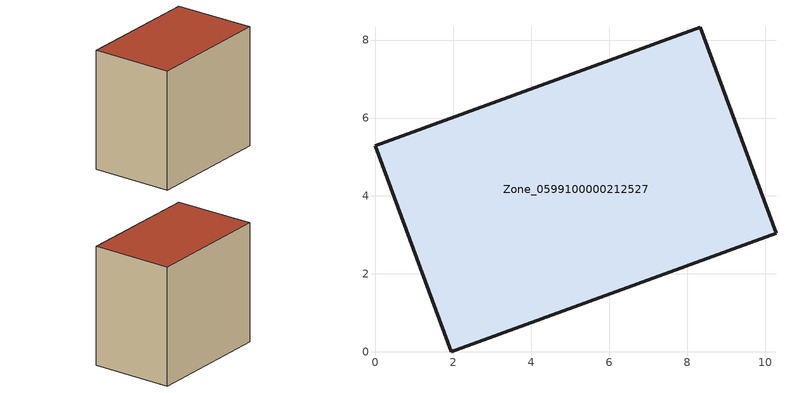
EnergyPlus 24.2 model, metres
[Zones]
Zone_0599100000212527
 floor ground (C_G): 0,5.29 8.33,8.33 10.28,3.04 1.95,0 z0.52
 wall outside (C_F): 10.28,3.04 8.33,8.33 0,5.29 1.95,0 10.28,3.04 z0.52:8.78
 roof outside (C_R): 8.33,8.33 0,5.29 1.95,0 10.28,3.04 z8.78
[BUILDING]
Pand.0599100000212527: North Axis=0; Terrain=City; Loads Convergence Tolerance Value=0.04; Temperature Convergence Tolerance Value=0.4; Solar Distribution=FullExterior; Maximum Number of Warmup Days=25; Minimum Number of Warmup Days=1
[Site:Location]
Rotterdam.The.Hague.AP_ZH_NLD Design_Conditions: Latitude=51.96; Longitude=4.45; Time Zone=1; Elevation=-4.5
[SITE:GROUNDTEMPERATURE:BUILDINGSURFACE]
18, 18, 18, 18, 18, 18, 18, 18, 18, 18, 18, 18
[MATERIAL] Thermal Absorptance=0.9; Solar Absorptance=0.7; Visible Absorptance=0.7
Name | Roughness | Thickness | Conductivity | Density | Specific Heat
G.TC.1975-1991 | MediumSmooth | 0.15 | 0.288461 | 540 | 1210
F.TC.1975-1991 | Rough | 0.3 | 0.230769 | 1920 | 840
R.TC.1975-1991 | MediumRough | 0.2 | 0.153846 | 1500 | 1000
[CONSTRUCTION]
C_G: G.TC.1975-1991
C_F: F.TC.1975-1991
C_R: R.TC.1975-1991
[ZONE]
Zone_0599100000212527: Type=1; Multiplier=1; Ceiling Height=Autocalculate; Volume=Autocalculate; Floor Area=autocalculate; Part of Total Floor Area=Yes
[ZONEINFILTRATION:DESIGNFLOWRATE]
Infil_Zone_0599100000212527: Zone or ZoneList or Space or SpaceList=Zone_0599100000212527; Schedule=AlwaysOn; Design Flow Rate Calculation Method=Flow/Area; Flow Rate per Floor Area=0.003; Constant Term Coefficient=1; Temperature Term Coefficient=0; Velocity Term Coefficient=0; Velocity Squared Term Coefficient=0
[HVACTEMPLATE:ZONE:IDEALLOADSAIRSYSTEM]
Zone_0599100000212527: Maximum Heating Supply Air Temperature=50; Minimum Cooling Supply Air Temperature=13; Maximum Heating Supply Air Humidity Ratio=0.0156; Minimum Cooling Supply Air Humidity Ratio=0.0077; Heating Limit=NoLimit; Cooling Limit=NoLimit; Dehumidification Control Type=ConstantSensibleHeatRatio; Cooling Sensible Heat Ratio=0.7; Dehumidification Setpoint=60; Humidification Control Type=None; Humidification Setpoint=30; Outdoor Air Method=None; Outdoor Air Flow Rate per Person=0.00944; Outdoor Air Flow Rate per Zone Floor Area=0; Outdoor Air Flow Rate per Zone=0; Demand Controlled Ventilation Type=None; Outdoor Air Economizer Type=NoEconomizer; Heat Recovery Type=None; Sensible Heat Recovery Effectiveness=0.7; Latent Heat Recovery Effectiveness=0.65
[ZONECONTROL:THERMOSTAT]
ThermostatControl_Zone_0599100000212527: Zone or ZoneList=Zone_0599100000212527; Control Type Schedule=DualSetpointControlType; Control 1=Thermostat_Zone_0599100000212527; Temperature Difference Between Cutout And Setpoint=0
[THERMOSTATSETPOINT:DUALSETPOINT]
Thermostat_Zone_0599100000212527: Heating Setpoint Temperature Schedule=HeatingSetpoint_Zone_0599100000212527; Cooling Setpoint Temperature Schedule=CoolingSetpoint_Zone_0599100000212527
[SCHEDULE:COMPACT]
HeatingSetpoint_Zone_0599100000212527: Through: 12/31, For: AllDays, Until: 24:00, 21
CoolingSetpoint_Zone_0599100000212527: Through: 12/31, For: AllDays, Until: 24:00, 24
DualSetpointControlType: Through: 12/31, For: AllDays, Until: 24:00, 4
AlwaysOn: Through: 12/31, For: AllDays, Until: 24:00, 1
